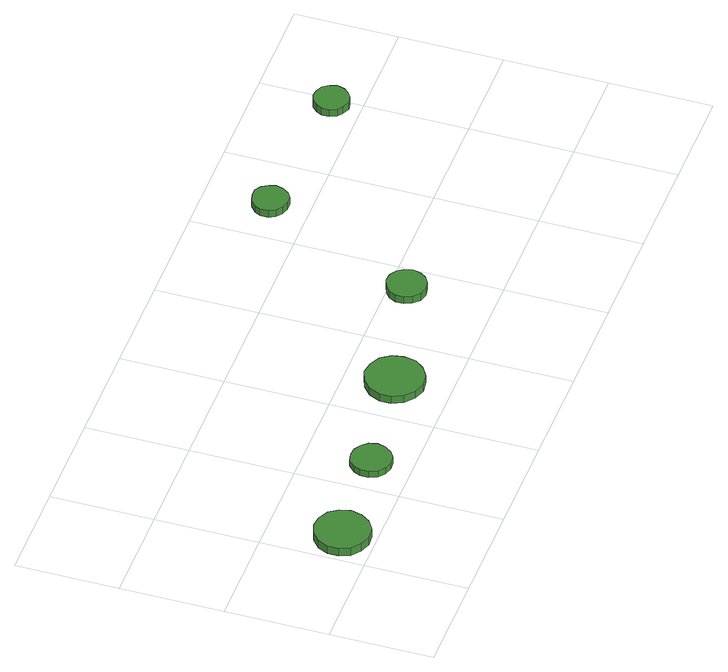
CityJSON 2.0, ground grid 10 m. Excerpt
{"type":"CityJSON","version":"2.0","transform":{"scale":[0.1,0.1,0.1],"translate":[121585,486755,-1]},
"CityObjects":{
"tree1":{"type":"SolitaryVegetationObject","attributes":{"function":"something"},"geometry":[{"type":"MultiSurface","lod":"1","boundaries":[[[0,1,2,3,4,5,6,7,8,9,10,11,12,13,14]],[[15,16,17,18,19,20,21,22,23,24,25,26,27,28,29]],[[0,29,28,1]],[[1,28,27,2]],[[2,27,26,3]],[[3,26,25,4]],[[4,25,24,5]],[[5,24,23,6]],[[6,23,22,7]],[[7,22,21,8]],[[8,21,20,9]],[[9,20,19,10]],[[10,19,18,11]],[[11,18,17,12]],[[12,17,16,13]],[[13,16,15,14]],[[14,15,29,0]]]}]},
"tree2":{"type":"SolitaryVegetationObject","attributes":{"function":"something"},"geometry":[{"type":"MultiSurface","lod":"1","boundaries":[[[30,31,32,33,34,35,36,37,38,39,40,41,42,43,44]],[[45,46,47,48,49,50,51,52,53,54,55,56,57,58,59]],[[30,59,58,31]],[[31,58,57,32]],[[32,57,56,33]],[[33,56,55,34]],[[34,55,54,35]],[[35,54,53,36]],[[36,53,52,37]],[[37,52,51,38]],[[38,51,50,39]],[[39,50,49,40]],[[40,49,48,41]],[[41,48,47,42]],[[42,47,46,43]],[[43,46,45,44]],[[44,45,59,30]]]}]},
"tree3":{"type":"SolitaryVegetationObject","attributes":{"function":"something"},"geometry":[{"type":"MultiSurface","lod":"1","boundaries":[[[60,61,62,63,64,65,66,67,68,69,70,71,72,73,74]],[[75,76,77,78,79,80,81,82,83,84,85,86,87,88,89]],[[60,89,88,61]],[[61,88,87,62]],[[62,87,86,63]],[[63,86,85,64]],[[64,85,84,65]],[[65,84,83,66]],[[66,83,82,67]],[[67,82,81,68]],[[68,81,80,69]],[[69,80,79,70]],[[70,79,78,71]],[[71,78,77,72]],[[72,77,76,73]],[[73,76,75,74]],[[74,75,89,60]]]}]},
"tree4":{"type":"SolitaryVegetationObject","attributes":{"function":"something"},"geometry":[{"type":"MultiSurface","lod":"1","boundaries":[[[90,91,92,93,94,95,96,97,98,99,100,101,102,103,104]],[[105,106,107,108,109,110,111,112,113,114,115,116,117,118,119]],[[90,119,118,91]],[[91,118,117,92]],[[92,117,116,93]],[[93,116,115,94]],[[94,115,114,95]],[[95,114,113,96]],[[96,113,112,97]],[[97,112,111,98]],[[98,111,110,99]],[[99,110,109,100]],[[100,109,108,101]],[[101,108,107,102]],[[102,107,106,103]],[[103,106,105,104]],[[104,105,119,90]]]}]},
"tree5":{"type":"SolitaryVegetationObject","attributes":{"function":"something"},"geometry":[{"type":"MultiSurface","lod":"1","boundaries":[[[120,121,122,123,124,125,126,127,128,129,130,131,132,133,134]],[[135,136,137,138,139,140,141,142,143,144,145,146,147,148,149]],[[120,149,148,121]],[[121,148,147,122]],[[122,147,146,123]],[[123,146,145,124]],[[124,145,144,125]],[[125,144,143,126]],[[126,143,142,127]],[[127,142,141,128]],[[128,141,140,129]],[[129,140,139,130]],[[130,139,138,131]],[[131,138,137,132]],[[132,137,136,133]],[[133,136,135,134]],[[134,135,149,120]]]}]},
"tree6":{"type":"SolitaryVegetationObject","attributes":{"function":"something"},"geometry":[{"type":"MultiSurface","lod":"1","boundaries":[[[150,151,152,153,154,155,156,157,158,159,160,161,162,163,164]],[[165,166,167,168,169,170,171,172,173,174,175,176,177,178,179]],[[150,179,178,151]],[[151,178,177,152]],[[152,177,176,153]],[[153,176,175,154]],[[154,175,174,155]],[[155,174,173,156]],[[156,173,172,157]],[[157,172,171,158]],[[158,171,170,159]],[[159,170,169,160]],[[160,169,168,161]],[[161,168,167,162]],[[162,167,166,163]],[[163,166,165,164]],[[164,165,179,150]]]}]}
},
"vertices":[
[59,32,16],[56,43,16],[50,52,16],[40,57,16],[29,58,16],[19,55,16],[10,47,16],[6,37,16],[6,26,16],[10,16,16],[19,9,16],[29,5,16],[40,6,16],[50,12,16],[56,21,16],[56,21,7],[50,12,7],[40,6,7],[29,5,7],[19,9,7],[10,16,7],[6,26,7],[6,37,7],[10,47,7],[19,55,7],[29,58,7],[40,57,7],[50,52,7],[56,43,7],[59,32,7],
[156,39,14],[154,47,14],[149,53,14],[142,57,14],[134,58,14],[126,56,14],[120,50,14],[117,43,14],[117,35,14],[120,27,14],[126,22,14],[134,19,14],[142,20,14],[149,24,14],[154,31,14],[154,31,7],[149,24,7],[142,20,7],[134,19,7],[126,22,7],[120,27,7],[117,35,7],[117,43,7],[120,50,7],[126,56,7],[134,58,7],[142,57,7],[149,53,7],[154,47,7],[156,39,7],
[276,54,15],[274,65,15],[267,75,15],[257,80,15],[245,82,15],[234,78,15],[225,70,15],[220,59,15],[220,48,15],[225,37,15],[234,29,15],[245,25,15],[257,27,15],[267,33,15],[274,42,15],[274,42,7],[267,33,7],[257,27,7],[245,25,7],[234,29,7],[225,37,7],[220,48,7],[220,59,7],[225,70,7],[234,78,7],[245,82,7],[257,80,7],[267,75,7],[274,65,7],[276,54,7],
[392,84,15],[390,92,15],[386,98,15],[379,102,15],[371,103,15],[363,100,15],[357,95,15],[354,88,15],[354,80,15],[357,73,15],[363,67,15],[371,65,15],[379,66,15],[386,70,15],[390,76,15],[390,76,7],[386,70,7],[379,66,7],[371,65,7],[363,67,7],[357,73,7],[354,80,7],[354,88,7],[357,95,7],[363,100,7],[371,103,7],[379,102,7],[386,98,7],[390,92,7],[392,84,7],
[463,238,15],[461,245,15],[457,251,15],[451,255,15],[444,255,15],[437,253,15],[431,248,15],[428,242,15],[428,234,15],[431,228,15],[437,223,15],[444,221,15],[451,221,15],[457,225,15],[461,231,15],[461,231,7],[457,225,7],[451,221,7],[444,221,7],[437,223,7],[431,228,7],[428,234,7],[428,242,7],[431,248,7],[437,253,7],[444,255,7],[451,255,7],[457,251,7],[461,245,7],[463,238,7],
[611,229,15],[609,236,15],[605,242,15],[599,245,15],[592,246,15],[585,244,15],[580,239,15],[577,233,15],[577,226,15],[580,219,15],[585,215,15],[592,212,15],[599,213,15],[605,217,15],[609,222,15],[609,222,7],[605,217,7],[599,213,7],[592,212,7],[585,215,7],[580,219,7],[577,226,7],[577,233,7],[580,239,7],[585,244,7],[592,246,7],[599,245,7],[605,242,7],[609,236,7],[611,229,7]
]}
